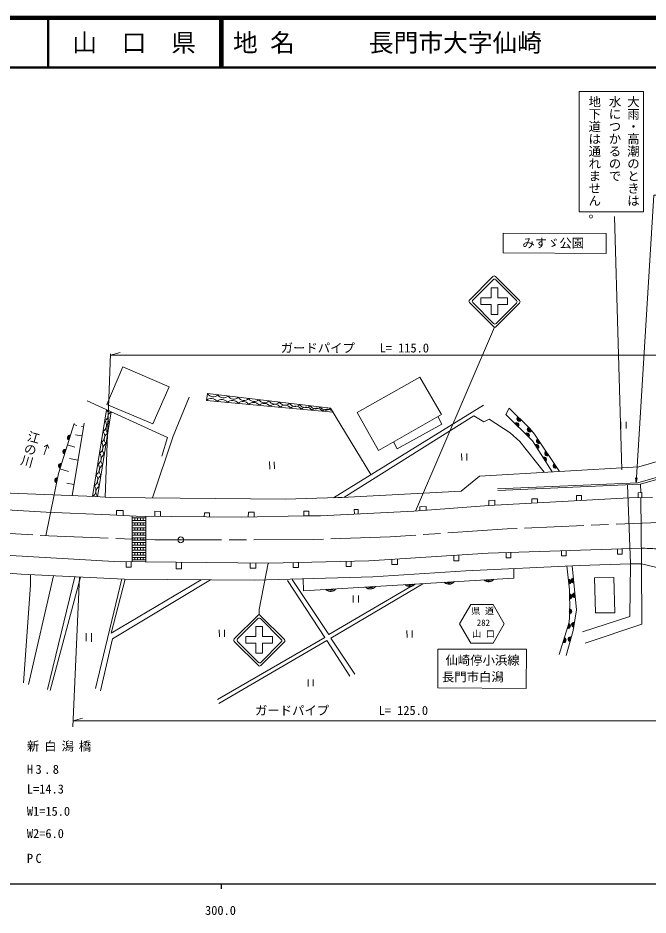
# Model space of a CAD drawing. Units: millimetres, scale not verified. Extents: x 40000 to 680000, y 20000 to 380000.
# Drawn here: x 326893 to 454286, y 198715 to 380000 of the extents above; entities that cross this region are included whole.
import ezdxf
from ezdxf.enums import TextEntityAlignment as Align

# ---------------------------------------------------------------- set-up
doc = ezdxf.new("R2010")
doc.units = ezdxf.units.MM
doc.header["$LTSCALE"] = 1000
doc.linetypes.add('CHAIN', pattern=[18.5, 12, -1.5, 3.5, -1.5])
for name, color, linetype, lineweight in [('M-BGD', 7, 'Continuous', 13), ('M-BMK', 2, 'CHAIN', 13), ('M-STR-HTXT', 7, 'Continuous', 13), ('M-STR-STRC', 7, 'Continuous', 13), ('M-TTL', 2, 'Continuous', 140), ('M-TTL-BAND', 7, 'Continuous', 25), ('M-TTL-LINE', 7, 'Continuous', 50), ('M-TTL-TXT', 7, 'Continuous', 13)]:
    doc.layers.add(name, color=color, linetype=linetype, lineweight=lineweight)
doc.styles.add('@ＭＳ ゴシック', font='')
doc.styles.add('ＭＳ ゴシック', font='')
doc.styles.get('@ＭＳ ゴシック').set_extended_font_data('@MS Gothic')
doc.styles.get('ＭＳ ゴシック').set_extended_font_data('MS Gothic')

# ---------------------------------------------------------------- blocks, each defined once
blk = doc.blocks.new('open_arrow')
at = {"color": 0, "linetype": 'Continuous', "lineweight": -2}
blk.add_lwpolyline([(7.5, 1.25), (0, 0), (7.5, -1.25)], dxfattribs=at)

msp = doc.modelspace()

# ---------------------------------------------------------------- linework, layer by layer
at = {"layer": 'M-BGD'}
for p, q in [((418185, 323002), (422936, 327752)), ((418847, 322991), (422966, 327110)), ((423445, 327752), (428315, 322882)), ((423476, 327110), (427700, 322886)), ((422555, 323458), (422555, 325485)), ((422555, 325485), (423898, 325485)), ((423898, 325485), (423898, 323458)), ((420500, 322116), (420500, 323458)), ((420500, 323458), (422555, 323458)), ((423898, 323458), (425895, 323458)), ((425895, 323458), (425895, 322116)), ((423055, 317622), (418185, 322493)), ((423071, 318257), (418847, 322482)), ((422555, 322116), (420500, 322116)), ((422555, 320089), (422555, 322116)), ((428315, 322373), (423564, 317622)), ((427700, 322377), (423581, 318257)), ((425895, 322116), (423898, 322116)), ((423898, 322116), (423898, 320089)), ((423898, 320089), (422555, 320089)), ((423225, 317527), (407237, 280344)), ((365242, 304081), (364986, 302706)), ((365242, 304081), (390116, 301131)), ((365242, 304081), (390116, 301131)), ((380984, 301207), (364986, 302706)), ((390594, 300344), (380984, 301207)), ((398265, 287715), (390116, 301131)), ((421037, 301727), (390689, 283053)), ((426198, 301145), (425544, 299836)), ((341984, 283285), (344821, 300813)), ((342986, 283237), (345720, 300404)), ((337830, 283459), (340270, 298081)), ((338217, 297827), (338810, 297639)), ((340157, 297404), (339745, 297473)), ((448792, 298390), (448811, 296991)), ((449842, 298405), (449861, 297005)), ((339844, 295526), (338509, 295749)), ((336920, 293726), (338363, 293269)), ((416600, 291959), (416619, 290559)), ((417650, 291974), (417669, 290574)), ((339033, 290670), (337318, 290956)), ((377771, 290381), (377786, 288826)), ((378705, 290289), (378769, 288863)), ((335396, 288906), (337117, 288362)), ((338208, 285725), (336753, 285967)), ((450156, 285676), (450750, 269718)), ((452785, 285794), (452802, 284070)), ((345535, 283097), (342503, 283264)), ((452813, 283065), (452948, 269717)), ((350781, 279289), (345480, 279568)), ((349960, 270110), (349964, 279332)), ((352760, 270109), (352764, 279331)), ((349963, 278471), (352763, 278470)), ((352763, 277970), (349963, 277971)), ((349963, 277471), (352763, 277470)), ((352764, 278970), (349964, 278971)), ((350523, 278471), (350524, 278971)), ((350523, 277471), (350523, 277971)), ((351083, 278471), (351084, 278971)), ((351083, 277471), (351083, 277971)), ((351643, 278470), (351644, 278970)), ((351643, 277470), (351643, 277970)), ((352203, 278470), (352204, 278970)), ((352203, 277470), (352203, 277970)), ((352762, 275970), (349962, 275971)), ((352763, 276970), (349963, 276971)), ((349963, 276471), (352763, 276470)), ((350522, 275471), (350522, 275971)), ((350523, 276471), (350523, 276971)), ((351082, 275471), (351082, 275971)), ((351083, 276471), (351083, 276971)), ((351642, 275470), (351642, 275970)), ((351643, 276470), (351643, 276970)), ((352202, 275470), (352202, 275970)), ((352203, 276470), (352203, 276970)), ((349962, 275471), (352762, 275470)), ((352762, 274970), (349962, 274971)), ((349962, 274471), (352762, 274470)), ((352762, 273970), (349962, 273971)), ((350521, 273471), (350522, 273971)), ((350522, 274471), (350522, 274971)), ((351081, 273471), (351082, 273971)), ((351082, 274471), (351082, 274971)), ((351641, 273470), (351642, 273970)), ((351642, 274470), (351642, 274970)), ((352201, 273470), (352202, 273970)), ((352202, 274470), (352202, 274970)), ((349961, 273471), (352761, 273470)), ((352761, 272970), (349961, 272971)), ((349961, 272471), (352761, 272470)), ((352761, 271970), (349961, 271971)), ((350521, 272471), (350521, 272971)), ((350521, 271471), (350521, 271971)), ((351081, 272471), (351081, 272971)), ((351081, 271471), (351081, 271971)), ((351641, 272470), (351641, 272970)), ((351641, 271470), (351641, 271970)), ((352201, 272470), (352201, 272970)), ((352201, 271470), (352201, 271970)), ((352760, 270970), (349960, 270971)), ((349960, 270471), (352760, 270470)), ((349961, 271471), (352761, 271470)), ((350520, 270471), (350520, 270971)), ((351080, 270471), (351080, 270971)), ((351640, 270470), (351640, 270970)), ((352200, 270470), (352200, 270970)), ((329018, 245331), (334050, 267283)), ((338384, 267077), (332861, 244291)), ((333413, 244078), (339545, 267022)), ((342582, 244498), (347916, 266624)), ((394671, 263260), (394691, 261861)), ((395721, 263275), (395740, 261875)), ((370626, 254528), (375377, 259278)), ((375886, 259278), (380756, 254408)), ((371288, 254517), (375408, 258636)), ((375917, 258636), (380141, 254412)), ((340676, 255662), (340687, 254079)), ((341795, 255648), (341795, 253913)), ((367598, 256345), (367617, 254946)), ((368648, 256360), (368667, 254960)), ((374997, 254984), (374997, 257011)), ((374997, 257011), (376339, 257011)), ((376339, 257011), (376339, 254984)), ((405545, 256219), (405564, 254819)), ((406595, 256233), (406614, 254833)), ((375496, 249149), (370626, 254019)), ((375513, 249783), (371288, 254008)), ((372941, 253642), (372941, 254984)), ((372941, 254984), (374997, 254984)), ((380756, 253899), (376005, 249149)), ((380141, 253903), (376022, 249783)), ((376339, 254984), (378336, 254984)), ((378336, 254984), (378336, 253642)), ((374997, 253642), (372941, 253642)), ((374997, 251615), (374997, 253642)), ((378336, 253642), (376339, 253642)), ((376339, 253642), (376339, 251615)), ((376339, 251615), (374997, 251615)), ((385544, 246321), (385563, 244921)), ((386594, 246335), (386613, 244935))]:
    msp.add_line(p, q, dxfattribs=at)
for points in [[(424984, 336485), (445829, 336435), (445823, 332389), (425023, 332553)], [(344896, 301864), (354139, 297974), (357436, 305438), (348108, 309505)], [(395484, 300257), (408143, 307439), (412512, 299875), (399806, 292584)], [(443469, 266878), (447333, 266948), (447541, 259811), (443684, 259756)], [(416193, 257567), (418443, 261464), (422943, 261464), (425193, 257567), (422943, 253670), (418443, 253670)], [(411774, 252456), (429686, 252413), (429625, 244524), (411751, 244609)]]:
    msp.add_lwpolyline(points, close=True, dxfattribs=at)
for points in [[(354095, 283014), (358266, 295455), (361527, 303384)], [(340886, 302601), (357132, 295215), (355980, 291477)], [(426198, 301145), (430373, 297003), (431336, 295888), (436360, 288334)], [(392786, 283102), (419069, 299563), (421056, 298409), (422143, 298949), (426423, 296165), (428365, 294410), (433260, 288209)], [(411794, 299463), (412580, 297934), (403587, 292950), (402819, 294313)], [(425544, 299836), (430934, 294526), (434877, 288248)], [(338289, 298055), (335090, 287939), (332561, 275351)], [(423839, 284878), (452187, 286075), (463596, 289332), (465660, 293460)], [(423888, 284500), (452785, 285794), (463995, 289041), (466059, 293277)], [(460323, 291552), (452423, 289261), (420209, 287402), (416511, 284374), (392364, 283079), (391550, 283079)], [(310810, 285006), (325365, 283980), (342503, 283264)], [(345535, 283097), (380993, 282754), (391550, 283079)], [(406962, 280324), (422124, 281464), (450475, 283012), (455186, 283119)], [(431920, 281999), (431937, 282822), (430807, 282824), (430807, 281938)], [(440856, 282486), (440853, 283502), (439821, 283469), (439841, 282431)], [(453027, 283070), (453027, 284075), (452256, 284057), (452268, 283053)], [(417458, 268263), (398666, 267060), (374776, 266387), (348415, 266600), (327561, 267592), (301825, 269542), (189821, 282074)], [(409414, 280508), (409419, 281281), (408161, 281235), (408146, 280413)], [(422124, 281464), (422128, 282520), (423314, 282529), (423317, 281529)], [(318770, 280970), (332621, 280122), (345480, 279568)], [(346824, 279497), (346824, 280465), (348141, 280465), (348141, 279429)], [(350781, 279289), (372117, 279094), (384704, 279379)], [(354548, 279255), (354590, 280319), (355716, 280282), (355720, 279244)], [(364576, 279163), (364594, 280023), (365591, 280019), (365591, 279154)], [(373461, 279122), (373506, 280135), (374666, 280144), (374662, 279152)], [(406962, 280324), (388078, 279410), (384703, 279399)], [(384703, 279399), (384709, 280309), (385697, 280300), (385703, 279402)], [(394904, 279740), (394900, 280648), (395685, 280657), (395700, 279779)], [(308953, 272540), (310293, 272403), (317156, 271860), (346373, 270150), (377587, 269804), (397839, 270320), (421953, 271823), (453073, 272821)], [(425604, 271940), (425604, 270905), (426512, 270905), (426512, 271969)], [(436787, 272299), (436787, 271328), (437711, 271328), (437711, 272329)], [(448115, 272662), (448088, 271642), (449067, 271642), (449083, 272693)], [(348786, 270123), (348786, 268995), (349811, 268995), (349811, 270110)], [(393262, 270203), (393262, 269125), (394263, 269125), (394263, 270229)], [(402499, 270611), (402499, 269569), (403640, 269569), (403640, 270685)], [(415026, 271391), (415026, 270313), (416033, 270313), (416033, 271456)], [(358893, 270011), (358893, 268703), (359934, 268703), (359934, 269999)], [(373869, 269845), (373869, 268843), (375000, 268843), (375000, 269831)], [(375633, 259384), (375633, 260491), (377499, 269805)], [(382512, 269929), (382512, 268937), (383601, 268937), (383601, 269959)], [(384569, 266663), (384618, 264246), (427148, 266816), (427149, 268732)], [(417458, 268263), (440426, 269376), (450750, 269718), (452948, 269717)], [(437850, 269251), (438408, 264414), (438460, 259931), (438325, 257885), (436320, 251398)], [(437712, 251134), (439123, 256185), (439805, 260419), (438922, 269303)], [(441059, 255965), (450626, 259051), (450750, 269718)], [(452948, 269717), (453028, 257507), (441584, 253678)], [(462542, 256146), (465792, 263547), (463710, 267118), (452948, 269717)], [(329463, 267501), (329430, 265399), (328043, 245665)], [(363915, 266475), (345750, 255666), (348541, 266599)], [(407157, 265573), (389764, 255381), (382363, 266505)], [(365853, 266459), (346012, 254546), (343552, 244015)], [(381415, 266299), (388948, 254825), (367227, 242241)], [(395006, 247361), (390181, 254677), (408777, 265646)], [(367492, 241464), (389353, 254228), (394015, 247011)]]:
    msp.add_lwpolyline(points, dxfattribs=at)
msp.add_circle((359813, 274530), 600, dxfattribs=at)
for centre, radius, start, end in [((423190, 327498), 360, 45, 135), ((423221, 326856), 360, 45, 135), ((418439, 322747), 360, 135, 225), ((419101, 322736), 360, 135, 225), ((427446, 322631), 360, 315, 45), ((428060, 322628), 360, 315, 45), ((423310, 317877), 360, 225, 315), ((423326, 318512), 360, 225, 315), ((365971, 301713), 1398, 34.70086, 134.76164), ((366377, 304792), 1339, 212.04125, 314.43097), ((368105, 301516), 1398, 34.70086, 134.76164), ((368450, 304546), 1339, 212.04125, 314.43097), ((370523, 304300), 1339, 212.04125, 314.43097), ((372595, 304054), 1339, 212.04125, 314.43097), ((374668, 303808), 1339, 212.04125, 314.43097), ((376741, 303562), 1339, 212.04125, 314.43097), ((370238, 301320), 1398, 34.70086, 134.76164), ((372372, 301123), 1398, 34.70086, 134.76164), ((374506, 300926), 1398, 34.70086, 134.76164), ((376640, 300729), 1398, 34.70086, 134.76164), ((378814, 303316), 1339, 212.04125, 314.43097), ((378774, 300532), 1398, 34.70086, 134.76164), ((380887, 303071), 1339, 212.04125, 314.43097), ((380908, 300336), 1398, 34.70086, 134.76164), ((382960, 302825), 1339, 212.04125, 314.43097), ((383042, 300139), 1398, 34.70086, 134.76164), ((385033, 302579), 1339, 212.04125, 314.43097), ((385176, 299942), 1398, 34.70086, 134.76164), ((387106, 302333), 1339, 212.04125, 314.43097), ((387310, 299745), 1398, 34.70086, 134.76164), ((389178, 302087), 1339, 212.04125, 314.43097), ((389444, 299549), 1398, 34.70086, 134.76164), ((343674, 299874), 1481, 302.29752, 39.31773), ((346468, 299185), 1430, 121.52749, 220.37955), ((428281, 298985), 500, 133.96805, 313.96805), ((428281, 298985), 400, 133.96805, 313.96805), ((428281, 298985), 300, 133.96805, 313.96805), ((428281, 298985), 200, 133.96805, 313.96805), ((343320, 297683), 1481, 302.29752, 39.31773), ((346126, 297039), 1430, 121.52749, 220.37955), ((427667, 297745), 500, 315.431, 135.431), ((427667, 297745), 400, 315.431, 135.431), ((427667, 297745), 300, 315.431, 135.431), ((427667, 297745), 200, 315.431, 135.431), ((427667, 297745), 100, 315.431, 135.431), ((428281, 298985), 100, 133.96805, 313.96805), ((337384, 295194), 500, 72.45191, 252.45191), ((337384, 295194), 400, 72.45191, 252.45191), ((342965, 295492), 1481, 302.29752, 39.31773), ((345784, 294893), 1430, 121.52749, 220.37955), ((429804, 295640), 500, 315.431, 135.431), ((429804, 295640), 400, 315.431, 135.431), ((429804, 295640), 300, 315.431, 135.431), ((429804, 295640), 200, 315.431, 135.431), ((429804, 295640), 100, 315.431, 135.431), ((430364, 296826), 500, 133.96805, 313.96805), ((430364, 296826), 400, 133.96805, 313.96805), ((430364, 296826), 300, 133.96805, 313.96805), ((430364, 296826), 200, 133.96805, 313.96805), ((430364, 296826), 100, 133.96805, 313.96805), ((337384, 295194), 300, 72.45191, 252.45191), ((337384, 295194), 200, 72.45191, 252.45191), ((337384, 295194), 100, 72.45191, 252.45191), ((342611, 293301), 1481, 302.29752, 39.31773), ((345443, 292747), 1430, 121.52749, 220.37955), ((431686, 293329), 500, 302.13238, 122.13238), ((431686, 293329), 400, 302.13238, 122.13238), ((432252, 294511), 500, 123.62703, 303.62703), ((432252, 294511), 400, 123.62703, 303.62703), ((432252, 294511), 300, 123.62703, 303.62703), ((432252, 294511), 200, 123.62703, 303.62703), ((432252, 294511), 100, 123.62703, 303.62703), ((336480, 292334), 500, 72.45191, 252.45191), ((336480, 292334), 400, 72.45191, 252.45191), ((336480, 292334), 300, 72.45191, 252.45191), ((336480, 292334), 200, 72.45191, 252.45191), ((336480, 292334), 100, 72.45191, 252.45191), ((342256, 291110), 1481, 302.29752, 39.31773), ((431686, 293329), 300, 302.13238, 122.13238), ((431686, 293329), 200, 302.13238, 122.13238), ((431686, 293329), 100, 302.13238, 122.13238), ((433914, 292013), 500, 123.62703, 303.62703), ((433914, 292013), 400, 123.62703, 303.62703), ((433914, 292013), 300, 123.62703, 303.62703), ((433914, 292013), 200, 123.62703, 303.62703), ((433914, 292013), 100, 123.62703, 303.62703), ((345101, 290601), 1430, 121.52749, 220.37955), ((433282, 290789), 500, 302.13238, 122.13238), ((433282, 290789), 400, 302.13238, 122.13238), ((433282, 290789), 300, 302.13238, 122.13238), ((433282, 290789), 200, 302.13238, 122.13238), ((433282, 290789), 100, 302.13238, 122.13238), ((335575, 289473), 500, 72.45191, 252.45191), ((335575, 289473), 400, 72.45191, 252.45191), ((335575, 289473), 300, 72.45191, 252.45191), ((335575, 289473), 200, 72.45191, 252.45191), ((335575, 289473), 100, 72.45191, 252.45191), ((341902, 288919), 1481, 302.29752, 39.31773), ((344759, 288455), 1430, 121.52749, 220.37955), ((435575, 289515), 500, 123.62703, 303.62703), ((435575, 289515), 400, 123.62703, 303.62703), ((435575, 289515), 300, 123.62703, 303.62703), ((435575, 289515), 200, 123.62703, 303.62703), ((435575, 289515), 100, 123.62703, 303.62703), ((334816, 286576), 500, 78.63952, 258.63952), ((334816, 286576), 400, 78.63952, 258.63952), ((334816, 286576), 300, 78.63952, 258.63952), ((334816, 286576), 200, 78.63952, 258.63952), ((334816, 286576), 100, 78.63952, 258.63952), ((341547, 286729), 1481, 302.29752, 39.31773), ((344418, 286310), 1430, 121.52749, 220.37955), ((341193, 284538), 1481, 302.29752, 39.31773), ((344076, 284164), 1430, 121.52749, 220.37955), ((438215, 266083), 500, 276.58194, 96.58194), ((439219, 266317), 500, 95.67269, 275.67269), ((439219, 266317), 400, 95.67269, 275.67269), ((439219, 266317), 300, 95.67269, 275.67269), ((439219, 266317), 200, 95.67269, 275.67269), ((438215, 266083), 400, 276.58194, 96.58194), ((438215, 266083), 300, 276.58194, 96.58194), ((438215, 266083), 200, 276.58194, 96.58194), ((438215, 266083), 100, 276.58194, 96.58194), ((439219, 266317), 100, 95.67269, 275.67269), ((438391, 263095), 500, 269.27093, 89.27093), ((438391, 263095), 400, 269.27093, 89.27093), ((438391, 263095), 300, 269.27093, 89.27093), ((438391, 263095), 200, 269.27093, 89.27093), ((438391, 263095), 100, 269.27093, 89.27093), ((439515, 263332), 500, 95.67269, 275.67269), ((439515, 263332), 400, 95.67269, 275.67269), ((439515, 263332), 300, 95.67269, 275.67269), ((439515, 263332), 200, 95.67269, 275.67269), ((439515, 263332), 100, 95.67269, 275.67269), ((375631, 259024), 360, 45, 135), ((438353, 260095), 500, 269.27093, 89.27093), ((438353, 260095), 400, 269.27093, 89.27093), ((438353, 260095), 300, 269.27093, 89.27093), ((438353, 260095), 200, 269.27093, 89.27093), ((438353, 260095), 100, 269.27093, 89.27093), ((375662, 258382), 360, 45, 135), ((438092, 257130), 500, 252.83069, 72.83069), ((438092, 257130), 400, 252.83069, 72.83069), ((439316, 257386), 500, 80.84944, 260.84944), ((439316, 257386), 400, 80.84944, 260.84944), ((439316, 257386), 300, 80.84944, 260.84944), ((439316, 257386), 200, 80.84944, 260.84944), ((439316, 257386), 100, 80.84944, 260.84944), ((438092, 257130), 300, 252.83069, 72.83069), ((438092, 257130), 200, 252.83069, 72.83069), ((438092, 257130), 100, 252.83069, 72.83069), ((370881, 254273), 360, 135, 225), ((371543, 254262), 360, 135, 225), ((379887, 254157), 360, 315, 45), ((380501, 254154), 360, 315, 45), ((437206, 254264), 500, 252.83069, 72.83069), ((437206, 254264), 400, 252.83069, 72.83069), ((437206, 254264), 300, 252.83069, 72.83069), ((437206, 254264), 200, 252.83069, 72.83069), ((437206, 254264), 100, 252.83069, 72.83069), ((438643, 254467), 500, 74.3949, 254.3949), ((438643, 254467), 400, 74.3949, 254.3949), ((438643, 254467), 300, 74.3949, 254.3949), ((438643, 254467), 200, 74.3949, 254.3949), ((438643, 254467), 100, 74.3949, 254.3949), ((375751, 249403), 360, 225, 315), ((375767, 250038), 360, 225, 315)]:
    msp.add_arc(centre, radius, start, end, dxfattribs=at)
at = {"layer": 'M-BGD', "lineweight": 25}
for centre, radius, start, end in [((422069, 267561), 1450, 229.85469, 317.06033), ((422069, 267561), 1160, 248.30402, 298.611), ((398113, 266114), 1450, 229.85469, 317.06033), ((398113, 266114), 1160, 248.30402, 298.611), ((406098, 266596), 1450, 229.85469, 317.06033), ((406098, 266596), 1160, 248.30402, 298.611), ((414084, 267079), 1450, 229.85469, 317.06033), ((414084, 267079), 1160, 248.30402, 298.611), ((390127, 265631), 1450, 229.85469, 317.06033), ((390127, 265631), 1160, 248.30402, 298.611)]:
    msp.add_arc(centre, radius, start, end, dxfattribs=at)
at = {"layer": 'M-BGD'}
msp.add_open_spline([(453073, 272821), (454660, 272826), (455152, 272805), (456475, 272671), (458242, 272492), (459249, 272353), (460939, 271806), (462596, 271270), (463517, 270824), (464911, 269781), (466498, 268593), (467091, 267537), (468089, 265824), (468560, 265016), (468701, 264465), (468790, 263534), (468968, 261687), (468586, 260546), (467715, 258907), (466967, 257500), (466409, 256933), (465118, 255760)], degree=3, knots=[0, 0, 0, 0, 1, 1, 1, 2, 2, 2, 3, 3, 3, 4, 4, 4, 5, 5, 5, 6, 6, 6, 7, 7, 7, 7], dxfattribs=at)
at = {"layer": 'M-BMK'}
for p, q in [((459796, 278165), (425797, 276776)), ((425797, 276776), (402129, 275140))]:
    msp.add_line(p, q, dxfattribs=at)
for points in [[(295888, 278095), (312078, 276635), (317905, 276259), (333171, 275314), (354552, 274530), (361313, 274530)], [(402129, 275140), (386570, 274595), (361313, 274530)]]:
    msp.add_lwpolyline(points, dxfattribs=at)
at = {"layer": 'M-STR-HTXT'}
for p, q in [((345610, 312115), (344546, 283151)), ((345600, 311849), (347532, 312367)), ((345600, 311849), (461786, 311854)), ((337988, 236772), (339369, 267030)), ((338043, 237982), (339975, 238500)), ((338043, 237982), (463166, 237971))]:
    msp.add_line(p, q, dxfattribs=at)
msp.add_lwpolyline([(451848, 286069), (455434, 344166), (487898, 344166)], dxfattribs=at)
at = {"layer": 'M-STR-STRC'}
for p, q in [((440387, 365117), (440387, 340848)), ((453387, 365117), (440387, 365117)), ((453387, 365117), (453387, 340848)), ((440387, 340848), (453387, 340848)), ((448958, 288713), (447504, 339843))]:
    msp.add_line(p, q, dxfattribs=at)
at = {"layer": 'M-TTL'}
msp.add_line((680000, 380000), (40000, 380000), dxfattribs=at)
at = {"layer": 'M-TTL-BAND'}
for p, q in [((40000, 205000), (579000, 205000)), ((368000, 205000), (368000, 204000))]:
    msp.add_line(p, q, dxfattribs=at)
at = {"layer": 'M-TTL-LINE'}
for p, q in [((333000, 380000), (333000, 370000)), ((367750, 380000), (367750, 370000)), ((368250, 380000), (368250, 370000)), ((40000, 370000), (680000, 370000))]:
    msp.add_line(p, q, dxfattribs=at)

# ---------------------------------------------------------------- block references
at = {"layer": 'M-STR-HTXT', "xscale": 133, "yscale": 133, "rotation": 86.5}
msp.add_blockref('open_arrow', (451848, 286069), dxfattribs=at)

# ---------------------------------------------------------------- texts
at = {"layer": 'M-BGD', "style": 'ＭＳ ゴシック'}
for s, height, p in [('みすゞ公園', 1833, (428860, 333042)), ('県 道', 1320, (418553, 259091)), ('282', 1320, (419652, 256731)), ('山 口', 1320, (418717, 254464)), ('仙崎停小浜線', 1833, (413331, 248745)), ('長門市白潟', 1833, (412606, 245380))]:
    msp.add_text(s, height=height, dxfattribs=at).set_placement(p, align=Align.BOTTOM_LEFT)
at = {"layer": 'M-BGD'}
for s, rotation, style, p in [('江の川', 254.508, '@ＭＳ ゴシック', (328974, 296851)), ('→', 70.56, 'ＭＳ ゴシック', (333531, 291114))]:
    msp.add_text(s, height=1833, rotation=rotation, dxfattribs=dict(at, style=style)).set_placement(p, align=Align.BOTTOM_LEFT)
at = {"layer": 'M-STR-HTXT', "style": 'ＭＳ ゴシック'}
for s, p in [('ガードパイプ\u3000\u3000L= 115.0', (380013, 311851)), ('ガードパイプ\u3000\u3000\u3000\u3000L= 125.0', (374819, 238598)), ('L=14.3', (328703, 222727)), ('W1=15.0', (328703, 218227)), ('W2=6.0', (328703, 213727))]:
    msp.add_text(s, height=1833, dxfattribs=at).set_placement(p, align=Align.BOTTOM_LEFT)
at = {"layer": 'M-STR-HTXT', "char_height": 1833, "attachment_point": 7, "style": 'ＭＳ ゴシック'}
for s, insert in [('\\T1.4;新白潟橋', (328703, 231727)), ('\\T1.4;H3.8', (328703, 227227)), ('\\T1.4;PC', (328703, 209227))]:
    msp.add_mtext(s, dxfattribs=dict(at, insert=insert))
at = {"layer": 'M-STR-STRC', "style": '@ＭＳ ゴシック'}
for s, p in [('地下道は通れません。', (442015, 364343)), ('水につかるので', (446105, 364343)), ('大雨・高潮のときは', (449835, 364343))]:
    msp.add_text(s, height=1833, rotation=270, dxfattribs=at).set_placement(p, align=Align.BOTTOM_LEFT)
at = {"layer": 'M-TTL-BAND', "style": 'ＭＳ ゴシック'}
msp.add_text('300.0', height=1833, dxfattribs=at).set_placement((367844, 198195), align=Align.BOTTOM_CENTER)
at = {"layer": 'M-TTL-TXT', "style": 'ＭＳ ゴシック'}
msp.add_text('山\u3000口\u3000県', height=3666, dxfattribs=at).set_placement((350375, 375000), align=Align.MIDDLE_CENTER)
msp.add_text('地 名      長門市大字仙崎', height=3666, dxfattribs=at).set_placement((370380, 375000), align=Align.MIDDLE_LEFT)

doc.saveas('drawing.dxf')
